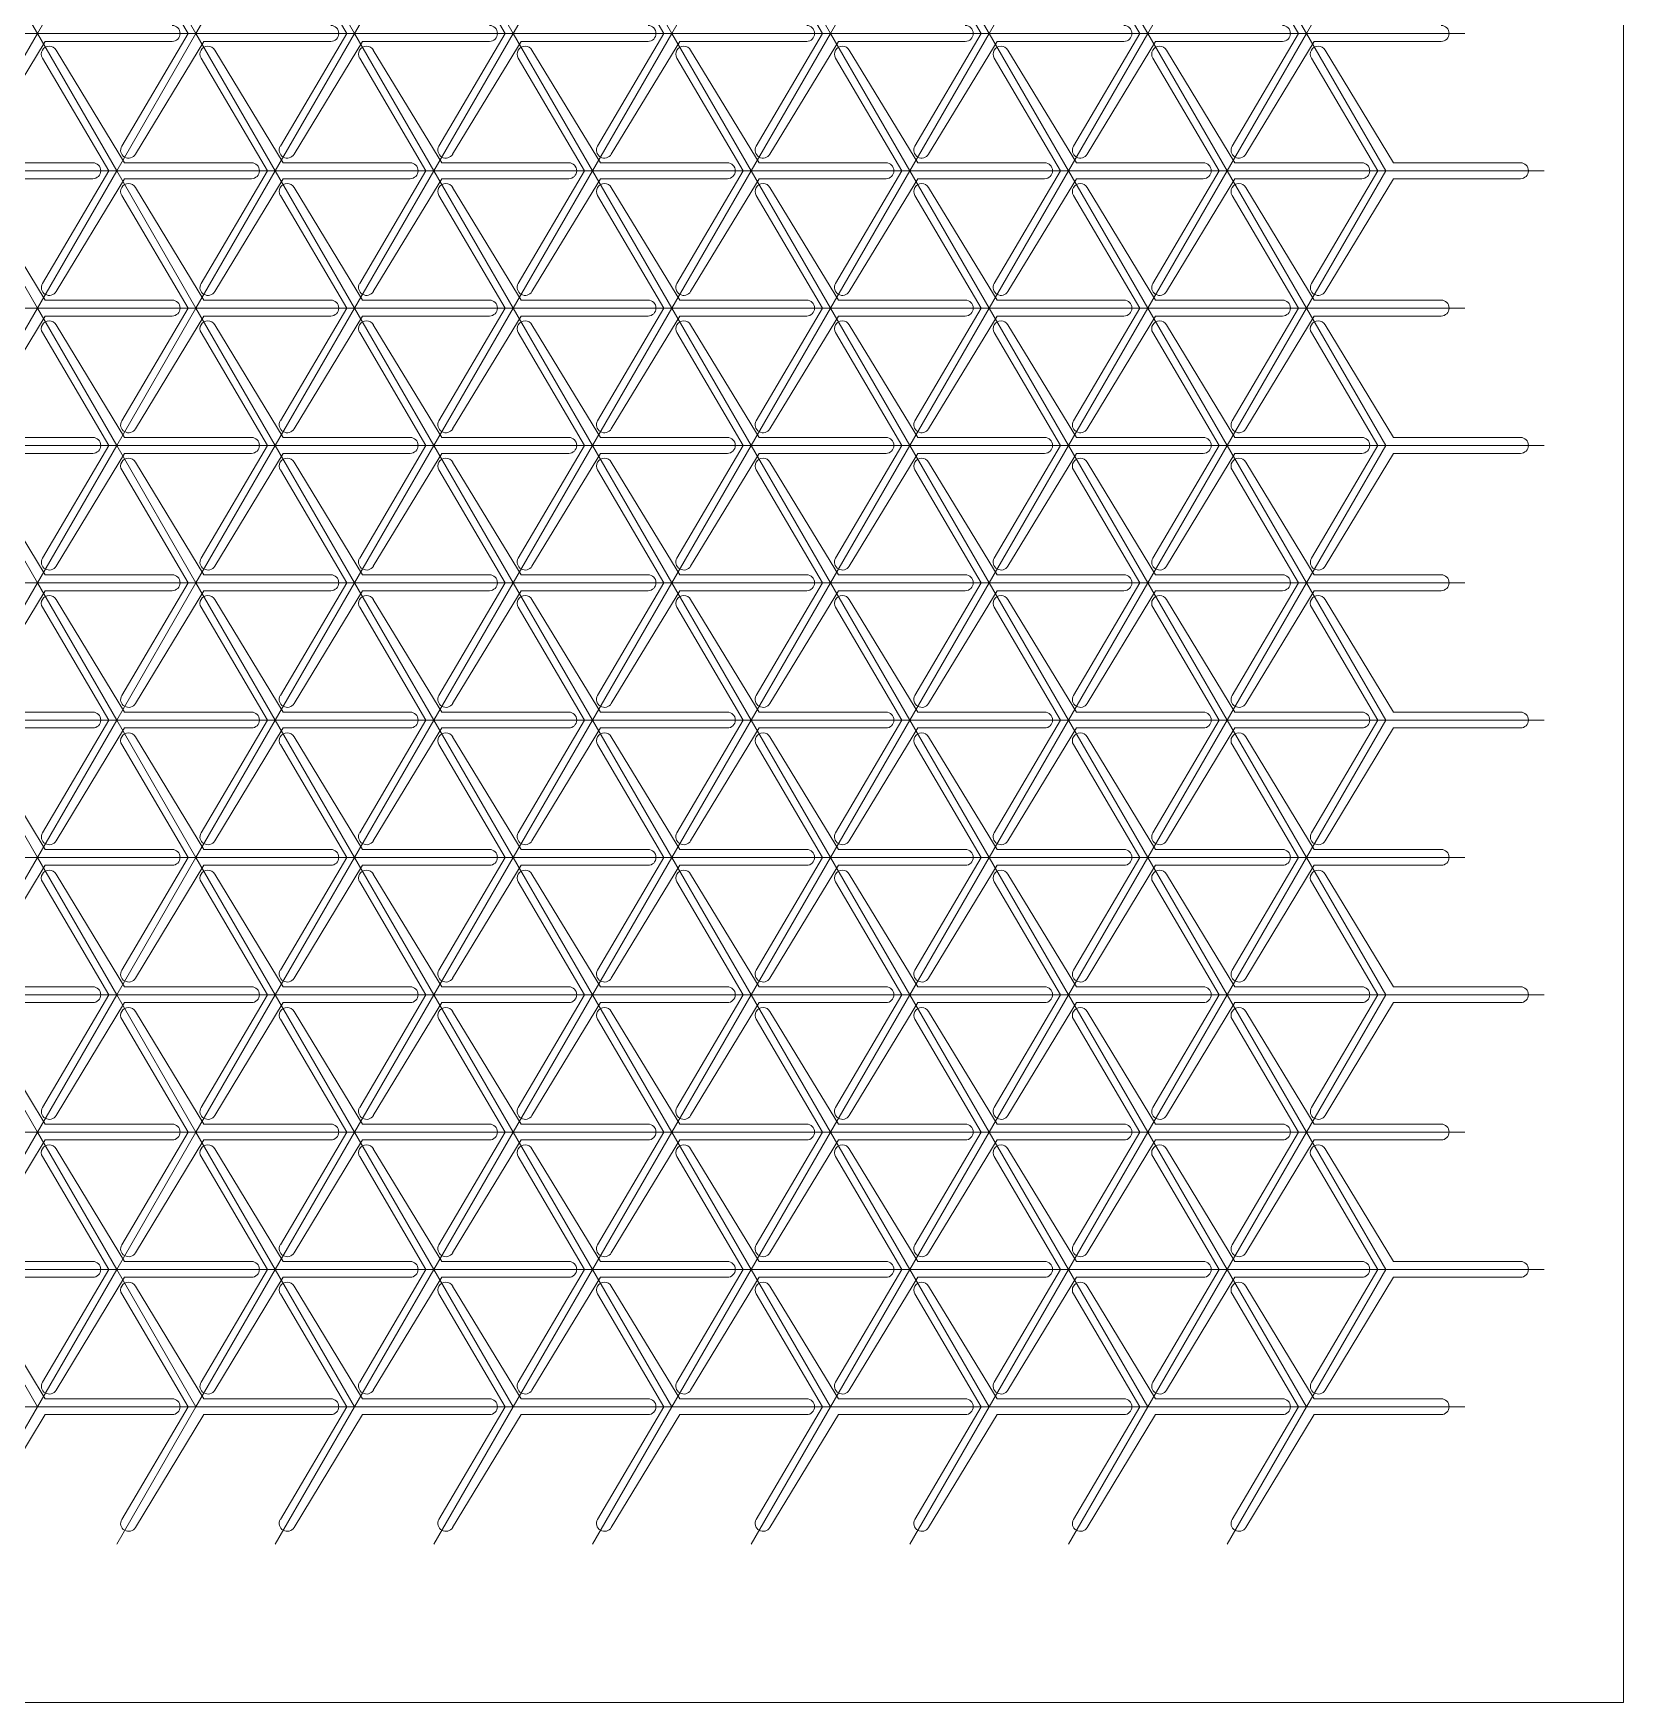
# Model space of a CAD drawing. Header units: metres. Extents: x 0 to 205, y 0 to 185.
# Drawn here: x 104.8 to 205, y 0 to 105.3 of the extents above; entities that cross this region are included whole.
import ezdxf

# ---------------------------------------------------------------- set-up
doc = ezdxf.new("R2010")
doc.units = ezdxf.units.M
doc.layers.add('TOP', color=1, linetype='Continuous', lineweight=0)

msp = doc.modelspace()

# ---------------------------------------------------------------- linework, layer by layer
at = {"layer": 'TOP'}
for p, q in [((205, 184.54), (205, 0)), ((105, 105.26), (100, 113.92)), ((110, 113.92), (105, 105.26)), ((115, 105.26), (110, 113.92)), ((120, 113.92), (115, 105.26)), ((125, 105.26), (120, 113.92)), ((130, 113.92), (125, 105.26)), ((135, 105.26), (130, 113.92)), ((140, 113.92), (135, 105.26)), ((145, 105.26), (140, 113.92)), ((150, 113.92), (145, 105.26)), ((155, 105.26), (150, 113.92)), ((160, 113.92), (155, 105.26)), ((165, 105.26), (160, 113.92)), ((170, 113.92), (165, 105.26)), ((175, 105.26), (170, 113.92)), ((180, 113.92), (175, 105.26)), ((185, 105.26), (180, 113.92)), ((190, 113.92), (185, 105.26)), ((110.32, 112.37), (114.5, 105.26)), ((120.32, 112.37), (124.5, 105.26)), ((130.32, 112.37), (134.5, 105.26)), ((140.32, 112.37), (144.5, 105.26)), ((150.32, 112.37), (154.5, 105.26)), ((160.32, 112.37), (164.5, 105.26)), ((170.32, 112.37), (174.5, 105.26)), ((180.32, 112.37), (184.5, 105.26)), ((95, 105.26), (105, 105.26)), ((105, 105.26), (100, 96.6)), ((101.18, 97.65), (105.5, 104.76)), ((110, 96.6), (105, 105.26)), ((105, 105.26), (115, 105.26)), ((105.5, 104.76), (113.5, 104.76)), ((110.5, 97.1), (106.18, 104.21)), ((115, 105.26), (110, 96.6)), ((114.5, 105.26), (110.32, 98.15)), ((111.18, 97.65), (115.5, 104.76)), ((120, 96.6), (115, 105.26)), ((115, 105.26), (125, 105.26)), ((115.5, 104.76), (123.5, 104.76)), ((120.5, 97.1), (116.18, 104.21)), ((125, 105.26), (120, 96.6)), ((124.5, 105.26), (120.32, 98.15)), ((121.18, 97.65), (125.5, 104.76)), ((130, 96.6), (125, 105.26)), ((125, 105.26), (135, 105.26)), ((125.5, 104.76), (133.5, 104.76)), ((130.5, 97.1), (126.18, 104.21)), ((135, 105.26), (130, 96.6)), ((134.5, 105.26), (130.32, 98.15)), ((131.18, 97.65), (135.5, 104.76)), ((140, 96.6), (135, 105.26)), ((135, 105.26), (145, 105.26)), ((135.5, 104.76), (143.5, 104.76)), ((140.5, 97.1), (136.18, 104.21)), ((145, 105.26), (140, 96.6)), ((144.5, 105.26), (140.32, 98.15)), ((141.18, 97.65), (145.5, 104.76)), ((150, 96.6), (145, 105.26)), ((145, 105.26), (155, 105.26)), ((145.5, 104.76), (153.5, 104.76)), ((150.5, 97.1), (146.18, 104.21)), ((155, 105.26), (150, 96.6)), ((154.5, 105.26), (150.32, 98.15)), ((151.18, 97.65), (155.5, 104.76)), ((160, 96.6), (155, 105.26)), ((155, 105.26), (165, 105.26)), ((155.5, 104.76), (163.5, 104.76)), ((160.5, 97.1), (156.18, 104.21)), ((165, 105.26), (160, 96.6)), ((164.5, 105.26), (160.32, 98.15)), ((161.18, 97.65), (165.5, 104.76)), ((170, 96.6), (165, 105.26)), ((165, 105.26), (175, 105.26)), ((165.5, 104.76), (173.5, 104.76)), ((170.5, 97.1), (166.18, 104.21)), ((175, 105.26), (170, 96.6)), ((174.5, 105.26), (170.32, 98.15)), ((171.18, 97.65), (175.5, 104.76)), ((180, 96.6), (175, 105.26)), ((175, 105.26), (185, 105.26)), ((175.5, 104.76), (183.5, 104.76)), ((180.5, 97.1), (176.18, 104.21)), ((185, 105.26), (180, 96.6)), ((184.5, 105.26), (180.32, 98.15)), ((181.18, 97.65), (185.5, 104.76)), ((190, 96.6), (185, 105.26)), ((185, 105.26), (195, 105.26)), ((185.5, 104.76), (193.5, 104.76)), ((190.5, 97.1), (186.18, 104.21)), ((105.32, 103.71), (109.5, 96.6)), ((115.32, 103.71), (119.5, 96.6)), ((125.32, 103.71), (129.5, 96.6)), ((135.32, 103.71), (139.5, 96.6)), ((145.32, 103.71), (149.5, 96.6)), ((155.32, 103.71), (159.5, 96.6)), ((165.32, 103.71), (169.5, 96.6)), ((175.32, 103.71), (179.5, 96.6)), ((185.32, 103.71), (189.5, 96.6)), ((108.5, 97.1), (100.5, 97.1)), ((118.5, 97.1), (110.5, 97.1)), ((128.5, 97.1), (120.5, 97.1)), ((138.5, 97.1), (130.5, 97.1)), ((148.5, 97.1), (140.5, 97.1)), ((158.5, 97.1), (150.5, 97.1)), ((168.5, 97.1), (160.5, 97.1)), ((178.5, 97.1), (170.5, 97.1)), ((188.5, 97.1), (180.5, 97.1)), ((198.5, 97.1), (190.5, 97.1)), ((105, 87.94), (100, 96.6)), ((100, 96.6), (110, 96.6)), ((100.5, 96.1), (108.5, 96.1)), ((110, 96.6), (105, 87.94)), ((109.5, 96.6), (105.32, 89.49)), ((106.18, 88.99), (110.5, 96.1)), ((115, 87.94), (110, 96.6)), ((110, 96.6), (120, 96.6)), ((110.5, 96.1), (118.5, 96.1)), ((120, 96.6), (115, 87.94)), ((119.5, 96.6), (115.32, 89.49)), ((116.18, 88.99), (120.5, 96.1)), ((125, 87.94), (120, 96.6)), ((120, 96.6), (130, 96.6)), ((120.5, 96.1), (128.5, 96.1)), ((130, 96.6), (125, 87.94)), ((129.5, 96.6), (125.32, 89.49)), ((126.18, 88.99), (130.5, 96.1)), ((135, 87.94), (130, 96.6)), ((130, 96.6), (140, 96.6)), ((130.5, 96.1), (138.5, 96.1)), ((140, 96.6), (135, 87.94)), ((139.5, 96.6), (135.32, 89.49)), ((136.18, 88.99), (140.5, 96.1)), ((145, 87.94), (140, 96.6)), ((140, 96.6), (150, 96.6)), ((140.5, 96.1), (148.5, 96.1)), ((150, 96.6), (145, 87.94)), ((149.5, 96.6), (145.32, 89.49)), ((146.18, 88.99), (150.5, 96.1)), ((155, 87.94), (150, 96.6)), ((150, 96.6), (160, 96.6)), ((150.5, 96.1), (158.5, 96.1)), ((160, 96.6), (155, 87.94)), ((159.5, 96.6), (155.32, 89.49)), ((156.18, 88.99), (160.5, 96.1)), ((165, 87.94), (160, 96.6)), ((160, 96.6), (170, 96.6)), ((160.5, 96.1), (168.5, 96.1)), ((170, 96.6), (165, 87.94)), ((169.5, 96.6), (165.32, 89.49)), ((166.18, 88.99), (170.5, 96.1)), ((175, 87.94), (170, 96.6)), ((170, 96.6), (180, 96.6)), ((170.5, 96.1), (178.5, 96.1)), ((180, 96.6), (175, 87.94)), ((179.5, 96.6), (175.32, 89.49)), ((176.18, 88.99), (180.5, 96.1)), ((185, 87.94), (180, 96.6)), ((180, 96.6), (190, 96.6)), ((180.5, 96.1), (188.5, 96.1)), ((190, 96.6), (185, 87.94)), ((189.5, 96.6), (185.32, 89.49)), ((186.18, 88.99), (190.5, 96.1)), ((190, 96.6), (200, 96.6)), ((190.5, 96.1), (198.5, 96.1)), ((105.5, 88.44), (101.18, 95.55)), ((110.32, 95.05), (114.5, 87.94)), ((115.5, 88.44), (111.18, 95.55)), ((120.32, 95.05), (124.5, 87.94)), ((125.5, 88.44), (121.18, 95.55)), ((130.32, 95.05), (134.5, 87.94)), ((135.5, 88.44), (131.18, 95.55)), ((140.32, 95.05), (144.5, 87.94)), ((145.5, 88.44), (141.18, 95.55)), ((150.32, 95.05), (154.5, 87.94)), ((155.5, 88.44), (151.18, 95.55)), ((160.32, 95.05), (164.5, 87.94)), ((165.5, 88.44), (161.18, 95.55)), ((170.32, 95.05), (174.5, 87.94)), ((175.5, 88.44), (171.18, 95.55)), ((180.32, 95.05), (184.5, 87.94)), ((185.5, 88.44), (181.18, 95.55)), ((113.5, 88.44), (105.5, 88.44)), ((123.5, 88.44), (115.5, 88.44)), ((133.5, 88.44), (125.5, 88.44)), ((143.5, 88.44), (135.5, 88.44)), ((153.5, 88.44), (145.5, 88.44)), ((163.5, 88.44), (155.5, 88.44)), ((173.5, 88.44), (165.5, 88.44)), ((183.5, 88.44), (175.5, 88.44)), ((193.5, 88.44), (185.5, 88.44)), ((95, 87.94), (105, 87.94)), ((105, 87.94), (100, 79.28)), ((101.18, 80.33), (105.5, 87.44)), ((110, 79.28), (105, 87.94)), ((105, 87.94), (115, 87.94)), ((105.5, 87.44), (113.5, 87.44)), ((115, 87.94), (110, 79.28)), ((114.5, 87.94), (110.32, 80.83)), ((111.18, 80.33), (115.5, 87.44)), ((120, 79.28), (115, 87.94)), ((115, 87.94), (125, 87.94)), ((115.5, 87.44), (123.5, 87.44)), ((125, 87.94), (120, 79.28)), ((124.5, 87.94), (120.32, 80.83)), ((121.18, 80.33), (125.5, 87.44)), ((130, 79.28), (125, 87.94)), ((125, 87.94), (135, 87.94)), ((125.5, 87.44), (133.5, 87.44)), ((135, 87.94), (130, 79.28)), ((134.5, 87.94), (130.32, 80.83)), ((131.18, 80.33), (135.5, 87.44)), ((140, 79.28), (135, 87.94)), ((135, 87.94), (145, 87.94)), ((135.5, 87.44), (143.5, 87.44)), ((145, 87.94), (140, 79.28)), ((144.5, 87.94), (140.32, 80.83)), ((141.18, 80.33), (145.5, 87.44)), ((150, 79.28), (145, 87.94)), ((145, 87.94), (155, 87.94)), ((145.5, 87.44), (153.5, 87.44)), ((155, 87.94), (150, 79.28)), ((154.5, 87.94), (150.32, 80.83)), ((151.18, 80.33), (155.5, 87.44)), ((160, 79.28), (155, 87.94)), ((155, 87.94), (165, 87.94)), ((155.5, 87.44), (163.5, 87.44)), ((165, 87.94), (160, 79.28)), ((164.5, 87.94), (160.32, 80.83)), ((161.18, 80.33), (165.5, 87.44)), ((170, 79.28), (165, 87.94)), ((165, 87.94), (175, 87.94)), ((165.5, 87.44), (173.5, 87.44)), ((175, 87.94), (170, 79.28)), ((174.5, 87.94), (170.32, 80.83)), ((171.18, 80.33), (175.5, 87.44)), ((180, 79.28), (175, 87.94)), ((175, 87.94), (185, 87.94)), ((175.5, 87.44), (183.5, 87.44)), ((185, 87.94), (180, 79.28)), ((184.5, 87.94), (180.32, 80.83)), ((181.18, 80.33), (185.5, 87.44)), ((190, 79.28), (185, 87.94)), ((185, 87.94), (195, 87.94)), ((185.5, 87.44), (193.5, 87.44)), ((105.32, 86.39), (109.5, 79.28)), ((110.5, 79.78), (106.18, 86.89)), ((115.32, 86.39), (119.5, 79.28)), ((120.5, 79.78), (116.18, 86.89)), ((125.32, 86.39), (129.5, 79.28)), ((130.5, 79.78), (126.18, 86.89)), ((135.32, 86.39), (139.5, 79.28)), ((140.5, 79.78), (136.18, 86.89)), ((145.32, 86.39), (149.5, 79.28)), ((150.5, 79.78), (146.18, 86.89)), ((155.32, 86.39), (159.5, 79.28)), ((160.5, 79.78), (156.18, 86.89)), ((165.32, 86.39), (169.5, 79.28)), ((170.5, 79.78), (166.18, 86.89)), ((175.32, 86.39), (179.5, 79.28)), ((180.5, 79.78), (176.18, 86.89)), ((185.32, 86.39), (189.5, 79.28)), ((190.5, 79.78), (186.18, 86.89)), ((105, 70.62), (100, 79.28)), ((100, 79.28), (110, 79.28)), ((108.5, 79.78), (100.5, 79.78)), ((110, 79.28), (105, 70.62)), ((109.5, 79.28), (105.32, 72.17)), ((115, 70.62), (110, 79.28)), ((110, 79.28), (120, 79.28)), ((118.5, 79.78), (110.5, 79.78)), ((120, 79.28), (115, 70.62)), ((119.5, 79.28), (115.32, 72.17)), ((125, 70.62), (120, 79.28)), ((120, 79.28), (130, 79.28)), ((128.5, 79.78), (120.5, 79.78)), ((130, 79.28), (125, 70.62)), ((129.5, 79.28), (125.32, 72.17)), ((135, 70.62), (130, 79.28)), ((130, 79.28), (140, 79.28)), ((138.5, 79.78), (130.5, 79.78)), ((140, 79.28), (135, 70.62)), ((139.5, 79.28), (135.32, 72.17)), ((145, 70.62), (140, 79.28)), ((140, 79.28), (150, 79.28)), ((148.5, 79.78), (140.5, 79.78)), ((150, 79.28), (145, 70.62)), ((149.5, 79.28), (145.32, 72.17)), ((155, 70.62), (150, 79.28)), ((150, 79.28), (160, 79.28)), ((158.5, 79.78), (150.5, 79.78)), ((160, 79.28), (155, 70.62)), ((159.5, 79.28), (155.32, 72.17)), ((165, 70.62), (160, 79.28)), ((160, 79.28), (170, 79.28)), ((168.5, 79.78), (160.5, 79.78)), ((170, 79.28), (165, 70.62)), ((169.5, 79.28), (165.32, 72.17)), ((175, 70.62), (170, 79.28)), ((170, 79.28), (180, 79.28)), ((178.5, 79.78), (170.5, 79.78)), ((180, 79.28), (175, 70.62)), ((179.5, 79.28), (175.32, 72.17)), ((185, 70.62), (180, 79.28)), ((180, 79.28), (190, 79.28)), ((188.5, 79.78), (180.5, 79.78)), ((190, 79.28), (185, 70.62)), ((189.5, 79.28), (185.32, 72.17)), ((190, 79.28), (200, 79.28)), ((198.5, 79.78), (190.5, 79.78)), ((100.5, 78.78), (108.5, 78.78)), ((105.5, 71.12), (101.18, 78.23)), ((106.18, 71.67), (110.5, 78.78)), ((110.5, 78.78), (118.5, 78.78)), ((115.5, 71.12), (111.18, 78.23)), ((116.18, 71.67), (120.5, 78.78)), ((120.5, 78.78), (128.5, 78.78)), ((125.5, 71.12), (121.18, 78.23)), ((126.18, 71.67), (130.5, 78.78)), ((130.5, 78.78), (138.5, 78.78)), ((135.5, 71.12), (131.18, 78.23)), ((136.18, 71.67), (140.5, 78.78)), ((140.5, 78.78), (148.5, 78.78)), ((145.5, 71.12), (141.18, 78.23)), ((146.18, 71.67), (150.5, 78.78)), ((150.5, 78.78), (158.5, 78.78)), ((155.5, 71.12), (151.18, 78.23)), ((156.18, 71.67), (160.5, 78.78)), ((160.5, 78.78), (168.5, 78.78)), ((165.5, 71.12), (161.18, 78.23)), ((166.18, 71.67), (170.5, 78.78)), ((170.5, 78.78), (178.5, 78.78)), ((175.5, 71.12), (171.18, 78.23)), ((176.18, 71.67), (180.5, 78.78)), ((180.5, 78.78), (188.5, 78.78)), ((185.5, 71.12), (181.18, 78.23)), ((186.18, 71.67), (190.5, 78.78)), ((190.5, 78.78), (198.5, 78.78)), ((110.32, 77.73), (114.5, 70.62)), ((120.32, 77.73), (124.5, 70.62)), ((130.32, 77.73), (134.5, 70.62)), ((140.32, 77.73), (144.5, 70.62)), ((150.32, 77.73), (154.5, 70.62)), ((160.32, 77.73), (164.5, 70.62)), ((170.32, 77.73), (174.5, 70.62)), ((180.32, 77.73), (184.5, 70.62)), ((95, 70.62), (105, 70.62)), ((105, 70.62), (100, 61.96)), ((110, 61.96), (105, 70.62)), ((105, 70.62), (115, 70.62)), ((113.5, 71.12), (105.5, 71.12)), ((115, 70.62), (110, 61.96)), ((114.5, 70.62), (110.32, 63.51)), ((120, 61.96), (115, 70.62)), ((115, 70.62), (125, 70.62)), ((123.5, 71.12), (115.5, 71.12)), ((125, 70.62), (120, 61.96)), ((124.5, 70.62), (120.32, 63.51)), ((130, 61.96), (125, 70.62)), ((125, 70.62), (135, 70.62)), ((133.5, 71.12), (125.5, 71.12)), ((135, 70.62), (130, 61.96)), ((134.5, 70.62), (130.32, 63.51)), ((140, 61.96), (135, 70.62)), ((135, 70.62), (145, 70.62)), ((143.5, 71.12), (135.5, 71.12)), ((145, 70.62), (140, 61.96)), ((144.5, 70.62), (140.32, 63.51)), ((150, 61.96), (145, 70.62)), ((145, 70.62), (155, 70.62)), ((153.5, 71.12), (145.5, 71.12)), ((155, 70.62), (150, 61.96)), ((154.5, 70.62), (150.32, 63.51)), ((160, 61.96), (155, 70.62)), ((155, 70.62), (165, 70.62)), ((163.5, 71.12), (155.5, 71.12)), ((165, 70.62), (160, 61.96)), ((164.5, 70.62), (160.32, 63.51)), ((170, 61.96), (165, 70.62)), ((165, 70.62), (175, 70.62)), ((173.5, 71.12), (165.5, 71.12)), ((175, 70.62), (170, 61.96)), ((174.5, 70.62), (170.32, 63.51)), ((180, 61.96), (175, 70.62)), ((175, 70.62), (185, 70.62)), ((183.5, 71.12), (175.5, 71.12)), ((185, 70.62), (180, 61.96)), ((184.5, 70.62), (180.32, 63.51)), ((190, 61.96), (185, 70.62)), ((185, 70.62), (195, 70.62)), ((193.5, 71.12), (185.5, 71.12)), ((101.18, 63.01), (105.5, 70.12)), ((105.5, 70.12), (113.5, 70.12)), ((110.5, 62.46), (106.18, 69.57)), ((111.18, 63.01), (115.5, 70.12)), ((115.5, 70.12), (123.5, 70.12)), ((120.5, 62.46), (116.18, 69.57)), ((121.18, 63.01), (125.5, 70.12)), ((125.5, 70.12), (133.5, 70.12)), ((130.5, 62.46), (126.18, 69.57)), ((131.18, 63.01), (135.5, 70.12)), ((135.5, 70.12), (143.5, 70.12)), ((140.5, 62.46), (136.18, 69.57)), ((141.18, 63.01), (145.5, 70.12)), ((145.5, 70.12), (153.5, 70.12)), ((150.5, 62.46), (146.18, 69.57)), ((151.18, 63.01), (155.5, 70.12)), ((155.5, 70.12), (163.5, 70.12)), ((160.5, 62.46), (156.18, 69.57)), ((161.18, 63.01), (165.5, 70.12)), ((165.5, 70.12), (173.5, 70.12)), ((170.5, 62.46), (166.18, 69.57)), ((171.18, 63.01), (175.5, 70.12)), ((175.5, 70.12), (183.5, 70.12)), ((180.5, 62.46), (176.18, 69.57)), ((181.18, 63.01), (185.5, 70.12)), ((185.5, 70.12), (193.5, 70.12)), ((190.5, 62.46), (186.18, 69.57)), ((105.32, 69.07), (109.5, 61.96)), ((115.32, 69.07), (119.5, 61.96)), ((125.32, 69.07), (129.5, 61.96)), ((135.32, 69.07), (139.5, 61.96)), ((145.32, 69.07), (149.5, 61.96)), ((155.32, 69.07), (159.5, 61.96)), ((165.32, 69.07), (169.5, 61.96)), ((175.32, 69.07), (179.5, 61.96)), ((185.32, 69.07), (189.5, 61.96)), ((108.5, 62.46), (100.5, 62.46)), ((118.5, 62.46), (110.5, 62.46)), ((128.5, 62.46), (120.5, 62.46)), ((138.5, 62.46), (130.5, 62.46)), ((148.5, 62.46), (140.5, 62.46)), ((158.5, 62.46), (150.5, 62.46)), ((168.5, 62.46), (160.5, 62.46)), ((178.5, 62.46), (170.5, 62.46)), ((188.5, 62.46), (180.5, 62.46)), ((198.5, 62.46), (190.5, 62.46)), ((105, 53.3), (100, 61.96)), ((100, 61.96), (110, 61.96)), ((100.5, 61.46), (108.5, 61.46)), ((110, 61.96), (105, 53.3)), ((109.5, 61.96), (105.32, 54.85)), ((106.18, 54.35), (110.5, 61.46)), ((115, 53.3), (110, 61.96)), ((110, 61.96), (120, 61.96)), ((110.5, 61.46), (118.5, 61.46)), ((120, 61.96), (115, 53.3)), ((119.5, 61.96), (115.32, 54.85)), ((116.18, 54.35), (120.5, 61.46)), ((125, 53.3), (120, 61.96)), ((120, 61.96), (130, 61.96)), ((120.5, 61.46), (128.5, 61.46)), ((130, 61.96), (125, 53.3)), ((129.5, 61.96), (125.32, 54.85)), ((126.18, 54.35), (130.5, 61.46)), ((135, 53.3), (130, 61.96)), ((130, 61.96), (140, 61.96)), ((130.5, 61.46), (138.5, 61.46)), ((140, 61.96), (135, 53.3)), ((139.5, 61.96), (135.32, 54.85)), ((136.18, 54.35), (140.5, 61.46)), ((145, 53.3), (140, 61.96)), ((140, 61.96), (150, 61.96)), ((140.5, 61.46), (148.5, 61.46)), ((150, 61.96), (145, 53.3)), ((149.5, 61.96), (145.32, 54.85)), ((146.18, 54.35), (150.5, 61.46)), ((155, 53.3), (150, 61.96)), ((150, 61.96), (160, 61.96)), ((150.5, 61.46), (158.5, 61.46)), ((160, 61.96), (155, 53.3)), ((159.5, 61.96), (155.32, 54.85)), ((156.18, 54.35), (160.5, 61.46)), ((165, 53.3), (160, 61.96)), ((160, 61.96), (170, 61.96)), ((160.5, 61.46), (168.5, 61.46)), ((170, 61.96), (165, 53.3)), ((169.5, 61.96), (165.32, 54.85)), ((166.18, 54.35), (170.5, 61.46)), ((175, 53.3), (170, 61.96)), ((170, 61.96), (180, 61.96)), ((170.5, 61.46), (178.5, 61.46)), ((180, 61.96), (175, 53.3)), ((179.5, 61.96), (175.32, 54.85)), ((176.18, 54.35), (180.5, 61.46)), ((185, 53.3), (180, 61.96)), ((180, 61.96), (190, 61.96)), ((180.5, 61.46), (188.5, 61.46)), ((190, 61.96), (185, 53.3)), ((189.5, 61.96), (185.32, 54.85)), ((186.18, 54.35), (190.5, 61.46)), ((190, 61.96), (200, 61.96)), ((190.5, 61.46), (198.5, 61.46)), ((105.5, 53.8), (101.18, 60.91)), ((110.32, 60.41), (114.5, 53.3)), ((115.5, 53.8), (111.18, 60.91)), ((120.32, 60.41), (124.5, 53.3)), ((125.5, 53.8), (121.18, 60.91)), ((130.32, 60.41), (134.5, 53.3)), ((135.5, 53.8), (131.18, 60.91)), ((140.32, 60.41), (144.5, 53.3)), ((145.5, 53.8), (141.18, 60.91)), ((150.32, 60.41), (154.5, 53.3)), ((155.5, 53.8), (151.18, 60.91)), ((160.32, 60.41), (164.5, 53.3)), ((165.5, 53.8), (161.18, 60.91)), ((170.32, 60.41), (174.5, 53.3)), ((175.5, 53.8), (171.18, 60.91)), ((180.32, 60.41), (184.5, 53.3)), ((185.5, 53.8), (181.18, 60.91)), ((113.5, 53.8), (105.5, 53.8)), ((123.5, 53.8), (115.5, 53.8)), ((133.5, 53.8), (125.5, 53.8)), ((143.5, 53.8), (135.5, 53.8)), ((153.5, 53.8), (145.5, 53.8)), ((163.5, 53.8), (155.5, 53.8)), ((173.5, 53.8), (165.5, 53.8)), ((183.5, 53.8), (175.5, 53.8)), ((193.5, 53.8), (185.5, 53.8)), ((95, 53.3), (105, 53.3)), ((105, 53.3), (100, 44.64)), ((101.18, 45.69), (105.5, 52.8)), ((110, 44.64), (105, 53.3)), ((105, 53.3), (115, 53.3)), ((105.5, 52.8), (113.5, 52.8)), ((115, 53.3), (110, 44.64)), ((114.5, 53.3), (110.32, 46.19)), ((111.18, 45.69), (115.5, 52.8)), ((120, 44.64), (115, 53.3)), ((115, 53.3), (125, 53.3)), ((115.5, 52.8), (123.5, 52.8)), ((125, 53.3), (120, 44.64)), ((124.5, 53.3), (120.32, 46.19)), ((121.18, 45.69), (125.5, 52.8)), ((130, 44.64), (125, 53.3)), ((125, 53.3), (135, 53.3)), ((125.5, 52.8), (133.5, 52.8)), ((135, 53.3), (130, 44.64)), ((134.5, 53.3), (130.32, 46.19)), ((131.18, 45.69), (135.5, 52.8)), ((140, 44.64), (135, 53.3)), ((135, 53.3), (145, 53.3)), ((135.5, 52.8), (143.5, 52.8)), ((145, 53.3), (140, 44.64)), ((144.5, 53.3), (140.32, 46.19)), ((141.18, 45.69), (145.5, 52.8)), ((150, 44.64), (145, 53.3)), ((145, 53.3), (155, 53.3)), ((145.5, 52.8), (153.5, 52.8)), ((155, 53.3), (150, 44.64)), ((154.5, 53.3), (150.32, 46.19)), ((151.18, 45.69), (155.5, 52.8)), ((160, 44.64), (155, 53.3)), ((155, 53.3), (165, 53.3)), ((155.5, 52.8), (163.5, 52.8)), ((165, 53.3), (160, 44.64)), ((164.5, 53.3), (160.32, 46.19)), ((161.18, 45.69), (165.5, 52.8)), ((170, 44.64), (165, 53.3)), ((165, 53.3), (175, 53.3)), ((165.5, 52.8), (173.5, 52.8)), ((175, 53.3), (170, 44.64)), ((174.5, 53.3), (170.32, 46.19)), ((171.18, 45.69), (175.5, 52.8)), ((180, 44.64), (175, 53.3)), ((175, 53.3), (185, 53.3)), ((175.5, 52.8), (183.5, 52.8)), ((185, 53.3), (180, 44.64)), ((184.5, 53.3), (180.32, 46.19)), ((181.18, 45.69), (185.5, 52.8)), ((190, 44.64), (185, 53.3)), ((185, 53.3), (195, 53.3)), ((185.5, 52.8), (193.5, 52.8)), ((105.32, 51.75), (109.5, 44.64)), ((110.5, 45.14), (106.18, 52.25)), ((115.32, 51.75), (119.5, 44.64)), ((120.5, 45.14), (116.18, 52.25)), ((125.32, 51.75), (129.5, 44.64)), ((130.5, 45.14), (126.18, 52.25)), ((135.32, 51.75), (139.5, 44.64)), ((140.5, 45.14), (136.18, 52.25)), ((145.32, 51.75), (149.5, 44.64)), ((150.5, 45.14), (146.18, 52.25)), ((155.32, 51.75), (159.5, 44.64)), ((160.5, 45.14), (156.18, 52.25)), ((165.32, 51.75), (169.5, 44.64)), ((170.5, 45.14), (166.18, 52.25)), ((175.32, 51.75), (179.5, 44.64)), ((180.5, 45.14), (176.18, 52.25)), ((185.32, 51.75), (189.5, 44.64)), ((190.5, 45.14), (186.18, 52.25)), ((105, 35.98), (100, 44.64)), ((100, 44.64), (110, 44.64)), ((108.5, 45.14), (100.5, 45.14)), ((110, 44.64), (105, 35.98)), ((109.5, 44.64), (105.32, 37.53)), ((115, 35.98), (110, 44.64)), ((110, 44.64), (120, 44.64)), ((118.5, 45.14), (110.5, 45.14)), ((120, 44.64), (115, 35.98)), ((119.5, 44.64), (115.32, 37.53)), ((125, 35.98), (120, 44.64)), ((120, 44.64), (130, 44.64)), ((128.5, 45.14), (120.5, 45.14)), ((130, 44.64), (125, 35.98)), ((129.5, 44.64), (125.32, 37.53)), ((135, 35.98), (130, 44.64)), ((130, 44.64), (140, 44.64)), ((138.5, 45.14), (130.5, 45.14)), ((140, 44.64), (135, 35.98)), ((139.5, 44.64), (135.32, 37.53)), ((145, 35.98), (140, 44.64)), ((140, 44.64), (150, 44.64)), ((148.5, 45.14), (140.5, 45.14)), ((150, 44.64), (145, 35.98)), ((149.5, 44.64), (145.32, 37.53)), ((155, 35.98), (150, 44.64)), ((150, 44.64), (160, 44.64)), ((158.5, 45.14), (150.5, 45.14)), ((160, 44.64), (155, 35.98)), ((159.5, 44.64), (155.32, 37.53)), ((165, 35.98), (160, 44.64)), ((160, 44.64), (170, 44.64)), ((168.5, 45.14), (160.5, 45.14)), ((170, 44.64), (165, 35.98)), ((169.5, 44.64), (165.32, 37.53)), ((175, 35.98), (170, 44.64)), ((170, 44.64), (180, 44.64)), ((178.5, 45.14), (170.5, 45.14)), ((180, 44.64), (175, 35.98)), ((179.5, 44.64), (175.32, 37.53)), ((185, 35.98), (180, 44.64)), ((180, 44.64), (190, 44.64)), ((188.5, 45.14), (180.5, 45.14)), ((190, 44.64), (185, 35.98)), ((189.5, 44.64), (185.32, 37.53)), ((190, 44.64), (200, 44.64)), ((198.5, 45.14), (190.5, 45.14)), ((100.5, 44.14), (108.5, 44.14)), ((105.5, 36.48), (101.18, 43.59)), ((106.18, 37.03), (110.5, 44.14)), ((110.5, 44.14), (118.5, 44.14)), ((115.5, 36.48), (111.18, 43.59)), ((116.18, 37.03), (120.5, 44.14)), ((120.5, 44.14), (128.5, 44.14)), ((125.5, 36.48), (121.18, 43.59)), ((126.18, 37.03), (130.5, 44.14)), ((130.5, 44.14), (138.5, 44.14)), ((135.5, 36.48), (131.18, 43.59)), ((136.18, 37.03), (140.5, 44.14)), ((140.5, 44.14), (148.5, 44.14)), ((145.5, 36.48), (141.18, 43.59)), ((146.18, 37.03), (150.5, 44.14)), ((150.5, 44.14), (158.5, 44.14)), ((155.5, 36.48), (151.18, 43.59)), ((156.18, 37.03), (160.5, 44.14)), ((160.5, 44.14), (168.5, 44.14)), ((165.5, 36.48), (161.18, 43.59)), ((166.18, 37.03), (170.5, 44.14)), ((170.5, 44.14), (178.5, 44.14)), ((175.5, 36.48), (171.18, 43.59)), ((176.18, 37.03), (180.5, 44.14)), ((180.5, 44.14), (188.5, 44.14)), ((185.5, 36.48), (181.18, 43.59)), ((186.18, 37.03), (190.5, 44.14)), ((190.5, 44.14), (198.5, 44.14)), ((110.32, 43.09), (114.5, 35.98)), ((120.32, 43.09), (124.5, 35.98)), ((130.32, 43.09), (134.5, 35.98)), ((140.32, 43.09), (144.5, 35.98)), ((150.32, 43.09), (154.5, 35.98)), ((160.32, 43.09), (164.5, 35.98)), ((170.32, 43.09), (174.5, 35.98)), ((180.32, 43.09), (184.5, 35.98)), ((95, 35.98), (105, 35.98)), ((105, 35.98), (100, 27.32)), ((110, 27.32), (105, 35.98)), ((105, 35.98), (115, 35.98)), ((113.5, 36.48), (105.5, 36.48)), ((115, 35.98), (110, 27.32)), ((114.5, 35.98), (110.32, 28.87)), ((120, 27.32), (115, 35.98)), ((115, 35.98), (125, 35.98)), ((123.5, 36.48), (115.5, 36.48)), ((125, 35.98), (120, 27.32)), ((124.5, 35.98), (120.32, 28.87)), ((130, 27.32), (125, 35.98)), ((125, 35.98), (135, 35.98)), ((133.5, 36.48), (125.5, 36.48)), ((135, 35.98), (130, 27.32)), ((134.5, 35.98), (130.32, 28.87)), ((140, 27.32), (135, 35.98)), ((135, 35.98), (145, 35.98)), ((143.5, 36.48), (135.5, 36.48)), ((145, 35.98), (140, 27.32)), ((144.5, 35.98), (140.32, 28.87)), ((150, 27.32), (145, 35.98)), ((145, 35.98), (155, 35.98)), ((153.5, 36.48), (145.5, 36.48)), ((155, 35.98), (150, 27.32)), ((154.5, 35.98), (150.32, 28.87)), ((160, 27.32), (155, 35.98)), ((155, 35.98), (165, 35.98)), ((163.5, 36.48), (155.5, 36.48)), ((165, 35.98), (160, 27.32)), ((164.5, 35.98), (160.32, 28.87)), ((170, 27.32), (165, 35.98)), ((165, 35.98), (175, 35.98)), ((173.5, 36.48), (165.5, 36.48)), ((175, 35.98), (170, 27.32)), ((174.5, 35.98), (170.32, 28.87)), ((180, 27.32), (175, 35.98)), ((175, 35.98), (185, 35.98)), ((183.5, 36.48), (175.5, 36.48)), ((185, 35.98), (180, 27.32)), ((184.5, 35.98), (180.32, 28.87)), ((190, 27.32), (185, 35.98)), ((185, 35.98), (195, 35.98)), ((193.5, 36.48), (185.5, 36.48)), ((101.18, 28.37), (105.5, 35.48)), ((105.5, 35.48), (113.5, 35.48)), ((110.5, 27.82), (106.18, 34.93)), ((111.18, 28.37), (115.5, 35.48)), ((115.5, 35.48), (123.5, 35.48)), ((120.5, 27.82), (116.18, 34.93)), ((121.18, 28.37), (125.5, 35.48)), ((125.5, 35.48), (133.5, 35.48)), ((130.5, 27.82), (126.18, 34.93)), ((131.18, 28.37), (135.5, 35.48)), ((135.5, 35.48), (143.5, 35.48)), ((140.5, 27.82), (136.18, 34.93)), ((141.18, 28.37), (145.5, 35.48)), ((145.5, 35.48), (153.5, 35.48)), ((150.5, 27.82), (146.18, 34.93)), ((151.18, 28.37), (155.5, 35.48)), ((155.5, 35.48), (163.5, 35.48)), ((160.5, 27.82), (156.18, 34.93)), ((161.18, 28.37), (165.5, 35.48)), ((165.5, 35.48), (173.5, 35.48)), ((170.5, 27.82), (166.18, 34.93)), ((171.18, 28.37), (175.5, 35.48)), ((175.5, 35.48), (183.5, 35.48)), ((180.5, 27.82), (176.18, 34.93)), ((181.18, 28.37), (185.5, 35.48)), ((185.5, 35.48), (193.5, 35.48)), ((190.5, 27.82), (186.18, 34.93)), ((105.32, 34.43), (109.5, 27.32)), ((115.32, 34.43), (119.5, 27.32)), ((125.32, 34.43), (129.5, 27.32)), ((135.32, 34.43), (139.5, 27.32)), ((145.32, 34.43), (149.5, 27.32)), ((155.32, 34.43), (159.5, 27.32)), ((165.32, 34.43), (169.5, 27.32)), ((175.32, 34.43), (179.5, 27.32)), ((185.32, 34.43), (189.5, 27.32)), ((108.5, 27.82), (100.5, 27.82)), ((118.5, 27.82), (110.5, 27.82)), ((128.5, 27.82), (120.5, 27.82)), ((138.5, 27.82), (130.5, 27.82)), ((148.5, 27.82), (140.5, 27.82)), ((158.5, 27.82), (150.5, 27.82)), ((168.5, 27.82), (160.5, 27.82)), ((178.5, 27.82), (170.5, 27.82)), ((188.5, 27.82), (180.5, 27.82)), ((198.5, 27.82), (190.5, 27.82)), ((105, 18.66), (100, 27.32)), ((100, 27.32), (110, 27.32)), ((100.5, 26.82), (108.5, 26.82)), ((110, 27.32), (105, 18.66)), ((109.5, 27.32), (105.32, 20.21)), ((106.18, 19.71), (110.5, 26.82)), ((115, 18.66), (110, 27.32)), ((110, 27.32), (120, 27.32)), ((110.5, 26.82), (118.5, 26.82)), ((120, 27.32), (115, 18.66)), ((119.5, 27.32), (115.32, 20.21)), ((116.18, 19.71), (120.5, 26.82)), ((125, 18.66), (120, 27.32)), ((120, 27.32), (130, 27.32)), ((120.5, 26.82), (128.5, 26.82)), ((130, 27.32), (125, 18.66)), ((129.5, 27.32), (125.32, 20.21)), ((126.18, 19.71), (130.5, 26.82)), ((135, 18.66), (130, 27.32)), ((130, 27.32), (140, 27.32)), ((130.5, 26.82), (138.5, 26.82)), ((140, 27.32), (135, 18.66)), ((139.5, 27.32), (135.32, 20.21)), ((136.18, 19.71), (140.5, 26.82)), ((145, 18.66), (140, 27.32)), ((140, 27.32), (150, 27.32)), ((140.5, 26.82), (148.5, 26.82)), ((150, 27.32), (145, 18.66)), ((149.5, 27.32), (145.32, 20.21)), ((146.18, 19.71), (150.5, 26.82)), ((155, 18.66), (150, 27.32)), ((150, 27.32), (160, 27.32)), ((150.5, 26.82), (158.5, 26.82)), ((160, 27.32), (155, 18.66)), ((159.5, 27.32), (155.32, 20.21)), ((156.18, 19.71), (160.5, 26.82)), ((165, 18.66), (160, 27.32)), ((160, 27.32), (170, 27.32)), ((160.5, 26.82), (168.5, 26.82)), ((170, 27.32), (165, 18.66)), ((169.5, 27.32), (165.32, 20.21)), ((166.18, 19.71), (170.5, 26.82)), ((175, 18.66), (170, 27.32)), ((170, 27.32), (180, 27.32)), ((170.5, 26.82), (178.5, 26.82)), ((180, 27.32), (175, 18.66)), ((179.5, 27.32), (175.32, 20.21)), ((176.18, 19.71), (180.5, 26.82)), ((185, 18.66), (180, 27.32)), ((180, 27.32), (190, 27.32)), ((180.5, 26.82), (188.5, 26.82)), ((190, 27.32), (185, 18.66)), ((189.5, 27.32), (185.32, 20.21)), ((186.18, 19.71), (190.5, 26.82)), ((190, 27.32), (200, 27.32)), ((190.5, 26.82), (198.5, 26.82)), ((105.5, 19.16), (101.18, 26.27)), ((110.32, 25.77), (114.5, 18.66)), ((115.5, 19.16), (111.18, 26.27)), ((120.32, 25.77), (124.5, 18.66)), ((125.5, 19.16), (121.18, 26.27)), ((130.32, 25.77), (134.5, 18.66)), ((135.5, 19.16), (131.18, 26.27)), ((140.32, 25.77), (144.5, 18.66)), ((145.5, 19.16), (141.18, 26.27)), ((150.32, 25.77), (154.5, 18.66)), ((155.5, 19.16), (151.18, 26.27)), ((160.32, 25.77), (164.5, 18.66)), ((165.5, 19.16), (161.18, 26.27)), ((170.32, 25.77), (174.5, 18.66)), ((175.5, 19.16), (171.18, 26.27)), ((180.32, 25.77), (184.5, 18.66)), ((185.5, 19.16), (181.18, 26.27)), ((113.5, 19.16), (105.5, 19.16)), ((123.5, 19.16), (115.5, 19.16)), ((133.5, 19.16), (125.5, 19.16)), ((143.5, 19.16), (135.5, 19.16)), ((153.5, 19.16), (145.5, 19.16)), ((163.5, 19.16), (155.5, 19.16)), ((173.5, 19.16), (165.5, 19.16)), ((183.5, 19.16), (175.5, 19.16)), ((193.5, 19.16), (185.5, 19.16)), ((95, 18.66), (105, 18.66)), ((105, 18.66), (100, 10)), ((101.18, 11.05), (105.5, 18.16)), ((105, 18.66), (115, 18.66)), ((105.5, 18.16), (113.5, 18.16)), ((115, 18.66), (110, 10)), ((114.5, 18.66), (110.32, 11.55)), ((111.18, 11.05), (115.5, 18.16)), ((115, 18.66), (125, 18.66)), ((115.5, 18.16), (123.5, 18.16)), ((125, 18.66), (120, 10)), ((124.5, 18.66), (120.32, 11.55)), ((121.18, 11.05), (125.5, 18.16)), ((125, 18.66), (135, 18.66)), ((125.5, 18.16), (133.5, 18.16)), ((135, 18.66), (130, 10)), ((134.5, 18.66), (130.32, 11.55)), ((131.18, 11.05), (135.5, 18.16)), ((135, 18.66), (145, 18.66)), ((135.5, 18.16), (143.5, 18.16)), ((145, 18.66), (140, 10)), ((144.5, 18.66), (140.32, 11.55)), ((141.18, 11.05), (145.5, 18.16)), ((145, 18.66), (155, 18.66)), ((145.5, 18.16), (153.5, 18.16)), ((155, 18.66), (150, 10)), ((154.5, 18.66), (150.32, 11.55)), ((151.18, 11.05), (155.5, 18.16)), ((155, 18.66), (165, 18.66)), ((155.5, 18.16), (163.5, 18.16)), ((165, 18.66), (160, 10)), ((164.5, 18.66), (160.32, 11.55)), ((161.18, 11.05), (165.5, 18.16)), ((165, 18.66), (175, 18.66)), ((165.5, 18.16), (173.5, 18.16)), ((175, 18.66), (170, 10)), ((174.5, 18.66), (170.32, 11.55)), ((171.18, 11.05), (175.5, 18.16)), ((175, 18.66), (185, 18.66)), ((175.5, 18.16), (183.5, 18.16)), ((185, 18.66), (180, 10)), ((184.5, 18.66), (180.32, 11.55)), ((181.18, 11.05), (185.5, 18.16)), ((185, 18.66), (195, 18.66)), ((185.5, 18.16), (193.5, 18.16)), ((205, 0), (0, 0))]:
    msp.add_line(p, q, dxfattribs=at)
for centre, start, end in [((113.5, 105.26), -90, 90), ((123.5, 105.26), -90, 90), ((133.5, 105.26), -90, 90), ((143.5, 105.26), -90, 90), ((153.5, 105.26), -90, 90), ((163.5, 105.26), -90, 90), ((173.5, 105.26), -90, 90), ((183.5, 105.26), -90, 90), ((193.5, 105.26), -90, 90), ((105.75, 103.96), 30, 210), ((115.75, 103.96), 30, 210), ((125.75, 103.96), 30, 210), ((135.75, 103.96), 30, 210), ((145.75, 103.96), 30, 210), ((155.75, 103.96), 30, 210), ((165.75, 103.96), 30, 210), ((175.75, 103.96), 30, 210), ((185.75, 103.96), 30, 210), ((110.75, 97.9), 150, 330), ((120.75, 97.9), 150, 330), ((130.75, 97.9), 150, 330), ((140.75, 97.9), 150, 330), ((150.75, 97.9), 150, 330), ((160.75, 97.9), 150, 330), ((170.75, 97.9), 150, 330), ((180.75, 97.9), 150, 330), ((108.5, 96.6), -90, 90), ((118.5, 96.6), -90, 90), ((128.5, 96.6), -90, 90), ((138.5, 96.6), -90, 90), ((148.5, 96.6), -90, 90), ((158.5, 96.6), -90, 90), ((168.5, 96.6), -90, 90), ((178.5, 96.6), -90, 90), ((188.5, 96.6), -90, 90), ((198.5, 96.6), -90, 90), ((110.75, 95.3), 30, 210), ((120.75, 95.3), 30, 210), ((130.75, 95.3), 30, 210), ((140.75, 95.3), 30, 210), ((150.75, 95.3), 30, 210), ((160.75, 95.3), 30, 210), ((170.75, 95.3), 30, 210), ((180.75, 95.3), 30, 210), ((105.75, 89.24), 150, 330), ((115.75, 89.24), 150, 330), ((125.75, 89.24), 150, 330), ((135.75, 89.24), 150, 330), ((145.75, 89.24), 150, 330), ((155.75, 89.24), 150, 330), ((165.75, 89.24), 150, 330), ((175.75, 89.24), 150, 330), ((185.75, 89.24), 150, 330), ((113.5, 87.94), -90, 90), ((123.5, 87.94), -90, 90), ((133.5, 87.94), -90, 90), ((143.5, 87.94), -90, 90), ((153.5, 87.94), -90, 90), ((163.5, 87.94), -90, 90), ((173.5, 87.94), -90, 90), ((183.5, 87.94), -90, 90), ((193.5, 87.94), -90, 90), ((105.75, 86.64), 30, 210), ((115.75, 86.64), 30, 210), ((125.75, 86.64), 30, 210), ((135.75, 86.64), 30, 210), ((145.75, 86.64), 30, 210), ((155.75, 86.64), 30, 210), ((165.75, 86.64), 30, 210), ((175.75, 86.64), 30, 210), ((185.75, 86.64), 30, 210), ((110.75, 80.58), 150, 330), ((120.75, 80.58), 150, 330), ((130.75, 80.58), 150, 330), ((140.75, 80.58), 150, 330), ((150.75, 80.58), 150, 330), ((160.75, 80.58), 150, 330), ((170.75, 80.58), 150, 330), ((180.75, 80.58), 150, 330), ((108.5, 79.28), -90, 90), ((118.5, 79.28), -90, 90), ((128.5, 79.28), -90, 90), ((138.5, 79.28), -90, 90), ((148.5, 79.28), -90, 90), ((158.5, 79.28), -90, 90), ((168.5, 79.28), -90, 90), ((178.5, 79.28), -90, 90), ((188.5, 79.28), -90, 90), ((198.5, 79.28), -90, 90), ((110.75, 77.98), 30, 210), ((120.75, 77.98), 30, 210), ((130.75, 77.98), 30, 210), ((140.75, 77.98), 30, 210), ((150.75, 77.98), 30, 210), ((160.75, 77.98), 30, 210), ((170.75, 77.98), 30, 210), ((180.75, 77.98), 30, 210), ((105.75, 71.92), 150, 330), ((115.75, 71.92), 150, 330), ((125.75, 71.92), 150, 330), ((135.75, 71.92), 150, 330), ((145.75, 71.92), 150, 330), ((155.75, 71.92), 150, 330), ((165.75, 71.92), 150, 330), ((175.75, 71.92), 150, 330), ((185.75, 71.92), 150, 330), ((113.5, 70.62), -90, 90), ((123.5, 70.62), -90, 90), ((133.5, 70.62), -90, 90), ((143.5, 70.62), -90, 90), ((153.5, 70.62), -90, 90), ((163.5, 70.62), -90, 90), ((173.5, 70.62), -90, 90), ((183.5, 70.62), -90, 90), ((193.5, 70.62), -90, 90), ((105.75, 69.32), 30, 210), ((115.75, 69.32), 30, 210), ((125.75, 69.32), 30, 210), ((135.75, 69.32), 30, 210), ((145.75, 69.32), 30, 210), ((155.75, 69.32), 30, 210), ((165.75, 69.32), 30, 210), ((175.75, 69.32), 30, 210), ((185.75, 69.32), 30, 210), ((110.75, 63.26), 150, 330), ((120.75, 63.26), 150, 330), ((130.75, 63.26), 150, 330), ((140.75, 63.26), 150, 330), ((150.75, 63.26), 150, 330), ((160.75, 63.26), 150, 330), ((170.75, 63.26), 150, 330), ((180.75, 63.26), 150, 330), ((108.5, 61.96), -90, 90), ((118.5, 61.96), -90, 90), ((128.5, 61.96), -90, 90), ((138.5, 61.96), -90, 90), ((148.5, 61.96), -90, 90), ((158.5, 61.96), -90, 90), ((168.5, 61.96), -90, 90), ((178.5, 61.96), -90, 90), ((188.5, 61.96), -90, 90), ((198.5, 61.96), -90, 90), ((110.75, 60.66), 30, 210), ((120.75, 60.66), 30, 210), ((130.75, 60.66), 30, 210), ((140.75, 60.66), 30, 210), ((150.75, 60.66), 30, 210), ((160.75, 60.66), 30, 210), ((170.75, 60.66), 30, 210), ((180.75, 60.66), 30, 210), ((105.75, 54.6), 150, 330), ((115.75, 54.6), 150, 330), ((125.75, 54.6), 150, 330), ((135.75, 54.6), 150, 330), ((145.75, 54.6), 150, 330), ((155.75, 54.6), 150, 330), ((165.75, 54.6), 150, 330), ((175.75, 54.6), 150, 330), ((185.75, 54.6), 150, 330), ((113.5, 53.3), -90, 90), ((123.5, 53.3), -90, 90), ((133.5, 53.3), -90, 90), ((143.5, 53.3), -90, 90), ((153.5, 53.3), -90, 90), ((163.5, 53.3), -90, 90), ((173.5, 53.3), -90, 90), ((183.5, 53.3), -90, 90), ((193.5, 53.3), -90, 90), ((105.75, 52), 30, 210), ((115.75, 52), 30, 210), ((125.75, 52), 30, 210), ((135.75, 52), 30, 210), ((145.75, 52), 30, 210), ((155.75, 52), 30, 210), ((165.75, 52), 30, 210), ((175.75, 52), 30, 210), ((185.75, 52), 30, 210), ((110.75, 45.94), 150, 330), ((120.75, 45.94), 150, 330), ((130.75, 45.94), 150, 330), ((140.75, 45.94), 150, 330), ((150.75, 45.94), 150, 330), ((160.75, 45.94), 150, 330), ((170.75, 45.94), 150, 330), ((180.75, 45.94), 150, 330), ((108.5, 44.64), -90, 90), ((118.5, 44.64), -90, 90), ((128.5, 44.64), -90, 90), ((138.5, 44.64), -90, 90), ((148.5, 44.64), -90, 90), ((158.5, 44.64), -90, 90), ((168.5, 44.64), -90, 90), ((178.5, 44.64), -90, 90), ((188.5, 44.64), -90, 90), ((198.5, 44.64), -90, 90), ((110.75, 43.34), 30, 210), ((120.75, 43.34), 30, 210), ((130.75, 43.34), 30, 210), ((140.75, 43.34), 30, 210), ((150.75, 43.34), 30, 210), ((160.75, 43.34), 30, 210), ((170.75, 43.34), 30, 210), ((180.75, 43.34), 30, 210), ((105.75, 37.28), 150, 330), ((115.75, 37.28), 150, 330), ((125.75, 37.28), 150, 330), ((135.75, 37.28), 150, 330), ((145.75, 37.28), 150, 330), ((155.75, 37.28), 150, 330), ((165.75, 37.28), 150, 330), ((175.75, 37.28), 150, 330), ((185.75, 37.28), 150, 330), ((113.5, 35.98), -90, 90), ((123.5, 35.98), -90, 90), ((133.5, 35.98), -90, 90), ((143.5, 35.98), -90, 90), ((153.5, 35.98), -90, 90), ((163.5, 35.98), -90, 90), ((173.5, 35.98), -90, 90), ((183.5, 35.98), -90, 90), ((193.5, 35.98), -90, 90), ((105.75, 34.68), 30, 210), ((115.75, 34.68), 30, 210), ((125.75, 34.68), 30, 210), ((135.75, 34.68), 30, 210), ((145.75, 34.68), 30, 210), ((155.75, 34.68), 30, 210), ((165.75, 34.68), 30, 210), ((175.75, 34.68), 30, 210), ((185.75, 34.68), 30, 210), ((110.75, 28.62), 150, 330), ((120.75, 28.62), 150, 330), ((130.75, 28.62), 150, 330), ((140.75, 28.62), 150, 330), ((150.75, 28.62), 150, 330), ((160.75, 28.62), 150, 330), ((170.75, 28.62), 150, 330), ((180.75, 28.62), 150, 330), ((108.5, 27.32), -90, 90), ((118.5, 27.32), -90, 90), ((128.5, 27.32), -90, 90), ((138.5, 27.32), -90, 90), ((148.5, 27.32), -90, 90), ((158.5, 27.32), -90, 90), ((168.5, 27.32), -90, 90), ((178.5, 27.32), -90, 90), ((188.5, 27.32), -90, 90), ((198.5, 27.32), -90, 90), ((110.75, 26.02), 30, 210), ((120.75, 26.02), 30, 210), ((130.75, 26.02), 30, 210), ((140.75, 26.02), 30, 210), ((150.75, 26.02), 30, 210), ((160.75, 26.02), 30, 210), ((170.75, 26.02), 30, 210), ((180.75, 26.02), 30, 210), ((105.75, 19.96), 150, 330), ((115.75, 19.96), 150, 330), ((125.75, 19.96), 150, 330), ((135.75, 19.96), 150, 330), ((145.75, 19.96), 150, 330), ((155.75, 19.96), 150, 330), ((165.75, 19.96), 150, 330), ((175.75, 19.96), 150, 330), ((185.75, 19.96), 150, 330), ((113.5, 18.66), -90, 90), ((123.5, 18.66), -90, 90), ((133.5, 18.66), -90, 90), ((143.5, 18.66), -90, 90), ((153.5, 18.66), -90, 90), ((163.5, 18.66), -90, 90), ((173.5, 18.66), -90, 90), ((183.5, 18.66), -90, 90), ((193.5, 18.66), -90, 90), ((110.75, 11.3), 150, 330), ((120.75, 11.3), 150, 330), ((130.75, 11.3), 150, 330), ((140.75, 11.3), 150, 330), ((150.75, 11.3), 150, 330), ((160.75, 11.3), 150, 330), ((170.75, 11.3), 150, 330), ((180.75, 11.3), 150, 330)]:
    msp.add_arc(centre, 0.5, start, end, dxfattribs=at)

doc.saveas('drawing.dxf')
